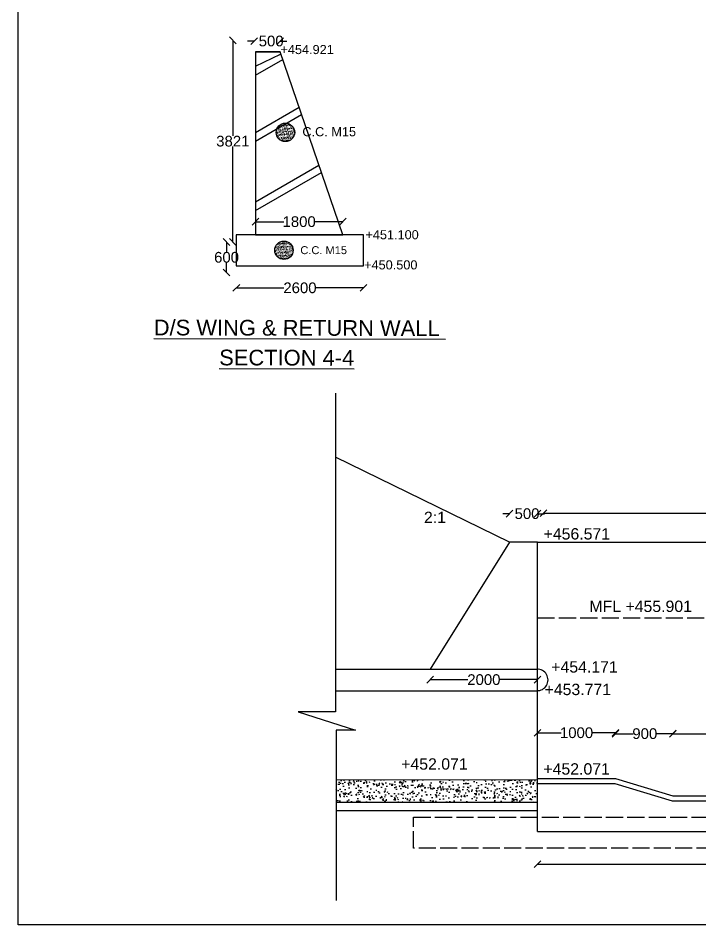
# Model space of a CAD drawing. Header units: millimetres. Extents: x 5124 to 6568637, y 2311 to 91879094.
# Drawn here: x 3681284 to 3690854, y 45937883 to 45950603 of the extents above; entities that cross this region are included whole.
import ezdxf

# ---------------------------------------------------------------- set-up
doc = ezdxf.new("R2010")
doc.units = ezdxf.units.MM
doc.header["$MEASUREMENT"] = 0
doc.linetypes.add('ACAD_ISO02W100', pattern=[15, 12, -3])
for name, color, linetype in [('DIMENSION', 7, 'Continuous'), ('DRAWING', 7, 'Continuous'), ('TEXT', 7, 'Continuous')]:
    doc.layers.add(name, color=color, linetype=linetype)
doc.styles.get("Standard").update_dxf_attribs({"font": 'arial.ttf', "height": 150})
doc.dimstyles.get("Standard").update_dxf_attribs({"dimtxt": 200, "dimasz": 110, "dimexe": 0.18, "dimexo": 0.0625, "dimgap": 0.09, "dimtad": 0, "dimtih": 1, "dimtoh": 1, "dimdec": 0, "dimzin": 0, "dimdsep": 46, "dimtxsty": 'Standard', "dimblk": 'OBLIQUE', "dimcen": 0.09, "dimse1": 1, "dimse2": 1, "dimadec": 0, "dimazin": 0, "dimtfac": 1, "dimtdec": 0, "dimtofl": 0, "dimtmove": 0, "dimatfit": 3, "dimfxl": 1, "dimtolj": 1, "dimtzin": 0, "dimarcsym": 0})

# ---------------------------------------------------------------- blocks, each defined once
blk = doc.blocks.new('_Oblique')
at = {"color": 0, "linetype": 'ByBlock', "lineweight": -2}
blk.add_line((-0.5, -0.5), (0.5, 0.5), dxfattribs=at)
blk = doc.blocks.new('*D97')
at = {"layer": 'Defpoints', "color": 0}
for p in [(3684617, 45947747), (3684617, 45947465), (3685841, 45947465)]:
    blk.add_point(p, dxfattribs=at)
at = {"layer": 'DIMENSION', "color": 0, "lineweight": -2}
for p, q in [((3684617, 45947747), (3685012, 45947747)), ((3685841, 45947747), (3685446, 45947747))]:
    blk.add_line(p, q, dxfattribs=at)
at = {"layer": 'DIMENSION', "color": 0, "lineweight": -2, "xscale": 95, "yscale": 95, "zscale": 95, "rotation": 180}
blk.add_blockref('_Oblique', (3684617, 45947747), dxfattribs=at)
at = {"layer": 'DIMENSION', "color": 0, "lineweight": -2, "xscale": 95, "yscale": 95, "zscale": 95}
blk.add_blockref('_Oblique', (3685841, 45947747), dxfattribs=at)
at = {"layer": 'DIMENSION', "color": 0, "insert": (3685229, 45947747), "char_height": 150, "attachment_point": 5}
blk.add_mtext('\\A1;1800', dxfattribs=at)
blk = doc.blocks.new('*D98')
at = {"layer": 'Defpoints', "color": 0}
for p in [(3684347, 45947462), (3684210, 45947033), (3684347, 45947033)]:
    blk.add_point(p, dxfattribs=at)
at = {"layer": 'DIMENSION', "color": 0, "lineweight": -2}
for p, q in [((3684210, 45947462), (3684210, 45947324)), ((3684210, 45947033), (3684210, 45947171))]:
    blk.add_line(p, q, dxfattribs=at)
at = {"layer": 'DIMENSION', "color": 0, "lineweight": -2, "xscale": 95, "yscale": 95, "zscale": 95}
for p, rotation in [((3684210, 45947462), 90), ((3684210, 45947033), 270)]:
    blk.add_blockref('_Oblique', p, dxfattribs=dict(at, rotation=rotation))
at = {"layer": 'DIMENSION', "color": 0, "insert": (3684210, 45947247), "char_height": 150, "attachment_point": 5}
blk.add_mtext('\\A1;600', dxfattribs=at)
blk = doc.blocks.new('*D99')
at = {"layer": 'Defpoints', "color": 0}
for p in [(3684347, 45947033), (3686133, 45947033), (3684347, 45946819)]:
    blk.add_point(p, dxfattribs=at)
at = {"layer": 'DIMENSION', "color": 0, "lineweight": -2}
for p, q in [((3684347, 45946819), (3685015, 45946819)), ((3686133, 45946819), (3685465, 45946819))]:
    blk.add_line(p, q, dxfattribs=at)
at = {"layer": 'DIMENSION', "color": 0, "lineweight": -2, "xscale": 95, "yscale": 95, "zscale": 95, "rotation": 180}
blk.add_blockref('_Oblique', (3684347, 45946819), dxfattribs=at)
at = {"layer": 'DIMENSION', "color": 0, "lineweight": -2, "xscale": 95, "yscale": 95, "zscale": 95}
blk.add_blockref('_Oblique', (3686133, 45946819), dxfattribs=at)
at = {"layer": 'DIMENSION', "color": 0, "insert": (3685240, 45946819), "char_height": 150, "attachment_point": 5}
blk.add_mtext('\\A1;2600', dxfattribs=at)
blk = doc.blocks.new('*D100')
at = {"layer": 'Defpoints', "color": 0}
for p in [(3684298, 45950291), (3684617, 45950291), (3684347, 45947462)]:
    blk.add_point(p, dxfattribs=at)
at = {"layer": 'DIMENSION', "color": 0, "lineweight": -2}
for p, q in [((3684298, 45950291), (3684298, 45948953)), ((3684298, 45947462), (3684298, 45948800))]:
    blk.add_line(p, q, dxfattribs=at)
at = {"layer": 'DIMENSION', "color": 0, "lineweight": -2, "xscale": 95, "yscale": 95, "zscale": 95}
for p, rotation in [((3684298, 45950291), 90), ((3684298, 45947462), 270)]:
    blk.add_blockref('_Oblique', p, dxfattribs=dict(at, rotation=rotation))
at = {"layer": 'DIMENSION', "color": 0, "insert": (3684298, 45948876), "char_height": 150, "attachment_point": 5}
blk.add_mtext('\\A1;3821', dxfattribs=at)
blk = doc.blocks.new('*D101')
at = {"layer": 'Defpoints', "color": 0}
for p in [(3684597, 45950291), (3684597, 45950281), (3684962, 45950291)]:
    blk.add_point(p, dxfattribs=at)
at = {"layer": 'DIMENSION', "color": 0, "lineweight": -2}
for p, q in [((3684597, 45950281), (3684502, 45950281)), ((3684962, 45950281), (3685057, 45950281))]:
    blk.add_line(p, q, dxfattribs=at)
at = {"layer": 'DIMENSION', "color": 0, "lineweight": -2, "xscale": 95, "yscale": 95, "zscale": 95}
blk.add_blockref('_Oblique', (3684597, 45950281), dxfattribs=at)
at = {"layer": 'DIMENSION', "color": 0, "lineweight": -2, "xscale": 95, "yscale": 95, "zscale": 95, "rotation": 180}
blk.add_blockref('_Oblique', (3684962, 45950281), dxfattribs=at)
at = {"layer": 'DIMENSION', "color": 0, "insert": (3684836, 45950281), "char_height": 150, "attachment_point": 5}
blk.add_mtext('\\A1;500', dxfattribs=at)
blk = doc.blocks.new('*D109')
at = {"layer": 'Defpoints', "color": 0}
for p in [(3688576, 45943651), (3688183, 45943254), (3688576, 45943254)]:
    blk.add_point(p, dxfattribs=at)
at = {"layer": 'DIMENSION', "color": 0, "lineweight": -2}
for p, q in [((3688183, 45943651), (3688088, 45943651)), ((3688576, 45943651), (3688671, 45943651))]:
    blk.add_line(p, q, dxfattribs=at)
at = {"layer": 'DIMENSION', "color": 0, "lineweight": -2, "xscale": 95, "yscale": 95, "zscale": 95}
blk.add_blockref('_Oblique', (3688183, 45943651), dxfattribs=at)
at = {"layer": 'DIMENSION', "color": 0, "lineweight": -2, "xscale": 95, "yscale": 95, "zscale": 95, "rotation": 180}
blk.add_blockref('_Oblique', (3688576, 45943651), dxfattribs=at)
at = {"layer": 'DIMENSION', "color": 0, "insert": (3688428, 45943651), "char_height": 150, "attachment_point": 5}
blk.add_mtext('\\A1;500', dxfattribs=at)
blk = doc.blocks.new('*D110')
at = {"layer": 'Defpoints', "color": 0}
for p in [(3696753, 45943659), (3688660, 45943289), (3696753, 45943289)]:
    blk.add_point(p, dxfattribs=at)
at = {"layer": 'DIMENSION', "color": 0, "lineweight": -2}
for p, q in [((3688660, 45943659), (3692432, 45943659)), ((3696753, 45943659), (3692982, 45943659))]:
    blk.add_line(p, q, dxfattribs=at)
at = {"layer": 'DIMENSION', "color": 0, "lineweight": -2, "xscale": 95, "yscale": 95, "zscale": 95, "rotation": 180}
blk.add_blockref('_Oblique', (3688660, 45943659), dxfattribs=at)
at = {"layer": 'DIMENSION', "color": 0, "lineweight": -2, "xscale": 95, "yscale": 95, "zscale": 95}
blk.add_blockref('_Oblique', (3696753, 45943659), dxfattribs=at)
at = {"layer": 'DIMENSION', "color": 0, "insert": (3692707, 45943659), "char_height": 150, "attachment_point": 5}
blk.add_mtext('\\A1;11000', dxfattribs=at)
blk = doc.blocks.new('*D111')
at = {"layer": 'Defpoints', "color": 0}
for p in [(3687068, 45941469), (3688576, 45941469), (3688576, 45941323)]:
    blk.add_point(p, dxfattribs=at)
at = {"layer": 'DIMENSION', "color": 0, "lineweight": -2}
for p, q in [((3687068, 45941323), (3687597, 45941323)), ((3688576, 45941323), (3688047, 45941323))]:
    blk.add_line(p, q, dxfattribs=at)
at = {"layer": 'DIMENSION', "color": 0, "lineweight": -2, "xscale": 95, "yscale": 95, "zscale": 95, "rotation": 180}
blk.add_blockref('_Oblique', (3687068, 45941323), dxfattribs=at)
at = {"layer": 'DIMENSION', "color": 0, "lineweight": -2, "xscale": 95, "yscale": 95, "zscale": 95}
blk.add_blockref('_Oblique', (3688576, 45941323), dxfattribs=at)
at = {"layer": 'DIMENSION', "color": 0, "insert": (3687822, 45941323), "char_height": 150, "attachment_point": 5}
blk.add_mtext('\\A1;2000', dxfattribs=at)
blk = doc.blocks.new('*D112')
at = {"layer": 'Defpoints', "color": 0}
for p in [(3688576, 45940578), (3688576, 45939936), (3689669, 45939936)]:
    blk.add_point(p, dxfattribs=at)
at = {"layer": 'DIMENSION', "color": 0, "lineweight": -2}
for p, q in [((3688576, 45940578), (3688906, 45940578)), ((3689669, 45940578), (3689339, 45940578))]:
    blk.add_line(p, q, dxfattribs=at)
at = {"layer": 'DIMENSION', "color": 0, "lineweight": -2, "xscale": 95, "yscale": 95, "zscale": 95, "rotation": 180}
blk.add_blockref('_Oblique', (3688576, 45940578), dxfattribs=at)
at = {"layer": 'DIMENSION', "color": 0, "lineweight": -2, "xscale": 95, "yscale": 95, "zscale": 95}
blk.add_blockref('_Oblique', (3689669, 45940578), dxfattribs=at)
at = {"layer": 'DIMENSION', "color": 0, "insert": (3689123, 45940578), "char_height": 150, "attachment_point": 5}
blk.add_mtext('\\A1;1000', dxfattribs=at)
blk = doc.blocks.new('*D113')
at = {"layer": 'Defpoints', "color": 0}
for p in [(3690476, 45940565), (3689669, 45939936), (3690476, 45939694)]:
    blk.add_point(p, dxfattribs=at)
at = {"layer": 'DIMENSION', "color": 0, "lineweight": -2}
for p, q in [((3689669, 45940565), (3689916, 45940565)), ((3690476, 45940565), (3690247, 45940565))]:
    blk.add_line(p, q, dxfattribs=at)
at = {"layer": 'DIMENSION', "color": 0, "lineweight": -2, "xscale": 95, "yscale": 95, "zscale": 95, "rotation": 180}
blk.add_blockref('_Oblique', (3689669, 45940565), dxfattribs=at)
at = {"layer": 'DIMENSION', "color": 0, "lineweight": -2, "xscale": 95, "yscale": 95, "zscale": 95}
blk.add_blockref('_Oblique', (3690476, 45940565), dxfattribs=at)
at = {"layer": 'DIMENSION', "color": 0, "insert": (3690081, 45940565), "char_height": 150, "attachment_point": 5}
blk.add_mtext('\\A1;900', dxfattribs=at)
blk = doc.blocks.new('*D114')
at = {"layer": 'Defpoints', "color": 0}
for p in [(3694719, 45940564), (3690476, 45939694), (3694719, 45939694)]:
    blk.add_point(p, dxfattribs=at)
at = {"layer": 'DIMENSION', "color": 0, "lineweight": -2}
for p, q in [((3690476, 45940564), (3692373, 45940564)), ((3694719, 45940564), (3692822, 45940564))]:
    blk.add_line(p, q, dxfattribs=at)
at = {"layer": 'DIMENSION', "color": 0, "lineweight": -2, "xscale": 95, "yscale": 95, "zscale": 95, "rotation": 180}
blk.add_blockref('_Oblique', (3690476, 45940564), dxfattribs=at)
at = {"layer": 'DIMENSION', "color": 0, "lineweight": -2, "xscale": 95, "yscale": 95, "zscale": 95}
blk.add_blockref('_Oblique', (3694719, 45940564), dxfattribs=at)
at = {"layer": 'DIMENSION', "color": 0, "insert": (3692597, 45940564), "char_height": 150, "attachment_point": 5}
blk.add_mtext('\\A1;6000', dxfattribs=at)
blk = doc.blocks.new('*D119')
at = {"layer": 'Defpoints', "color": 0}
for p in [(3688576, 45939195), (3696739, 45938959), (3696739, 45938736)]:
    blk.add_point(p, dxfattribs=at)
at = {"layer": 'DIMENSION', "color": 0, "lineweight": -2}
for p, q in [((3688576, 45938736), (3692382, 45938736)), ((3696739, 45938736), (3692932, 45938736))]:
    blk.add_line(p, q, dxfattribs=at)
at = {"layer": 'DIMENSION', "color": 0, "lineweight": -2, "xscale": 95, "yscale": 95, "zscale": 95, "rotation": 180}
blk.add_blockref('_Oblique', (3688576, 45938736), dxfattribs=at)
at = {"layer": 'DIMENSION', "color": 0, "lineweight": -2, "xscale": 95, "yscale": 95, "zscale": 95}
blk.add_blockref('_Oblique', (3696739, 45938736), dxfattribs=at)
at = {"layer": 'DIMENSION', "color": 0, "insert": (3692657, 45938736), "char_height": 150, "attachment_point": 5}
blk.add_mtext('\\A1;10900', dxfattribs=at)

msp = doc.modelspace()

# ---------------------------------------------------------------- hatches: boundary and pattern name
at = {"layer": 'DRAWING'}
h = msp.add_hatch(dxfattribs=at)
h.set_pattern_fill('AR-CONC,_O', color=256, scale=5.553752)
h.set_pattern_definition([(130, (5592619.984, 20423561.663), (-39.834849837, -3.485097785), [4.1653138, -45.818451815]), (185, (5592619.984, 20423561.663), (7.7059046, 41.77488368), [3.33225104, -36.65476145]), (79.5486, (5592616.664, 20423561.373), (-32.128974825, 38.28976053), [3.53997191, -38.93969221]), (133.8158, (5592619.984, 20423572.77), (-59.27191826, -9.19251513), [6.2479707, -68.72767772]), (83.3644, (5592615.044, 20423572.005), (-51.90884623, 54.10008816), [5.30995803, -58.40952899]), (188.8158, (5592619.984, 20423572.77), (-51.908804, 54.1001287), [4.99837656, -54.98214218]), (159, (5592614.43, 20423569.994), (-33.150735764, -22.360453626), [4.1653138, -45.818451815]), (214, (5592614.43, 20423569.994), (-13.51312947, 40.27303321), [3.33225104, -36.65476145]), (108.5486, (5592611.667, 20423568.13), (-46.663878814, 17.91254306), [3.53997191, -38.93969221]), (142.5, (5592619.984, 20423561.663), (-0.675328176, 18.488098183), [0, -36.210461313, 0, -37.210136625, 0, -36.793605245]), (172.5, (5592619.984, 20423561.663), (-14.610229, 21.904647292), [0, -21.215331628, 0, -35.377398553, 0, -14.023223131]), (212.5, (5592632.369, 20423561.663), (-29.647172811, -1.25264158), [0, -13.884379338, 0, -43.319263534, 0, -57.481330458]), (222.5, (5592637.922, 20423561.663), (-32.388712, 5.559582193), [0, -18.04969314, 0, -28.768433988, 0, -40.820075253])])
h.paths.add_polyline_path([(3684907.6, 45949000.5, 1), (3685166.4, 45949000.5, 1)])
h = msp.add_hatch(dxfattribs=at)
h.set_pattern_fill('AR-CONC,_O', color=256, scale=5.553752)
h.set_pattern_definition([(130, (5592597.68, 20421908.12), (-39.834849837, -3.485097785), [4.1653138, -45.818451815]), (185, (5592597.68, 20421908.12), (7.7059046, 41.77488368), [3.33225104, -36.65476145]), (79.5486, (5592594.36, 20421907.83), (-32.128974825, 38.28976053), [3.53997191, -38.93969221]), (133.8158, (5592597.68, 20421919.227), (-59.27191826, -9.19251513), [6.2479707, -68.72767772]), (83.3644, (5592592.74, 20421918.46), (-51.90884623, 54.10008816), [5.30995803, -58.40952899]), (188.8158, (5592597.68, 20421919.227), (-51.908804, 54.1001287), [4.99837656, -54.98214218]), (159, (5592592.127, 20421916.45), (-33.150735764, -22.360453626), [4.1653138, -45.818451815]), (214, (5592592.127, 20421916.45), (-13.51312947, 40.27303321), [3.33225104, -36.65476145]), (108.5486, (5592589.365, 20421914.586), (-46.663878814, 17.91254306), [3.53997191, -38.93969221]), (142.5, (5592597.681, 20421908.119), (-0.675328176, 18.488098183), [0, -36.210461313, 0, -37.210136625, 0, -36.793605245]), (172.5, (5592597.68, 20421908.12), (-14.610229, 21.904647292), [0, -21.215331628, 0, -35.377398553, 0, -14.023223131]), (212.5, (5592610.066, 20421908.119), (-29.647172811, -1.25264158), [0, -13.884379338, 0, -43.319263534, 0, -57.481330458]), (222.5, (5592615.62, 20421908.12), (-32.388712, 5.559582193), [0, -18.04969314, 0, -28.768433988, 0, -40.820075253])])
h.paths.add_polyline_path([(3684885.3, 45947346.9, 1), (3685144.1, 45947346.9, 1)])
h = msp.add_hatch(dxfattribs=at)
h.set_pattern_fill('AR-CONC', color=256, scale=25, style=0)
h.set_pattern_definition([(50, (0, 0), (179.31504565, -15.68803375), [18.75, -206.25]), (355, (0, 0), (-34.6878334, 188.0480334), [15, -165]), (100.4514, (14.94, -1.3), (144.6273454, 172.3598855), [15.9350475, -175.285528]), (46.1842, (0, 50), (266.8102622, -41.3797536), [28.125, -309.375]), (96.6356, (22.23, 46.55), (233.6656764, 243.5294677), [23.902572, -262.92825]), (351.1842, (0, 50), (233.6654863, 243.5296502), [22.5, -247.5]), (21, (25, 37.5), (149.22676303, -100.65472267), [18.75, -206.25]), (326, (25, 37.5), (60.828833, 181.28751126), [15, -165]), (71.4514, (37.44, 29.11), (210.05565715, 80.6326242), [15.9350475, -175.285528]), (37.5, (0, 0), (3.03996383, 83.22346346), [0, -163, 0, -167.5, 0, -165.625]), (7.5, (0, 0), (65.76738436, 98.60292797), [0, -95.5, 0, -159.25, 0, -63.125]), (327.5, (-55.75, 0), (133.45560904, -5.63871793), [0, -62.5, 0, -195, 0, -258.75]), (317.5, (-80.75, 0), (145.79654234, 25.02624558), [0, -81.25, 0, -129.5, 0, -183.75])])
h.paths.add_polyline_path([(3688575.7, 45939919.5), (3685749.7, 45939919.5), (3685749.7, 45939603.3), (3688575.7, 45939603.3)])

# ---------------------------------------------------------------- linework, layer by layer
for points in [[(3681283.9, 45960257.4), (3716200.2, 45960257.4), (3716200.2, 45937883.4), (3681283.9, 45937883.4)], [(3684616.9, 45947562), (3685840.8, 45947562), (3684962.3, 45950131.7), (3684616.9, 45950131.7)], [(3686132.7, 45947562), (3684346.7, 45947562), (3684346.7, 45947130), (3686132.7, 45947130)]]:
    msp.add_lwpolyline(points, close=True, dxfattribs=at)
for points in [[(3684616.9, 45950131.7), (3684962.3, 45950131.7)], [(3684616.9, 45949928.6), (3684966.4, 45950098.4)], [(3684616.9, 45949802.2), (3684999.2, 45950023.7)], [(3684616.9, 45948999.6), (3685228.2, 45949353.8)], [(3684616.9, 45948878.2), (3685262.8, 45949252.5)], [(3684616.9, 45948024.4), (3685506.5, 45948539.9)], [(3684616.9, 45947903), (3685541.1, 45948438.6)], [(3685740.1, 45945342.4), (3685740.1, 45940873), (3685217.2, 45940873), (3686018.4, 45940614.6), (3685749.7, 45940614.6), (3685749.7, 45938227.4)], [(3688183.4, 45943253.6), (3685740.1, 45944443.7)], [(3688575.7, 45939195.4), (3688575.7, 45943253.6), (3688183.4, 45943253.6), (3687068.1, 45941469.2)], [(3688575.7, 45943253.6), (3696753.4, 45943253.6), (3696753.4, 45939706.2), (3697047.8, 45939706.2), (3697047.8, 45938968.1)], [(3685740.1, 45941469.2), (3688565.7, 45941469.2)], [(3685740.1, 45941168.6), (3688565.7, 45941168.6)], [(3688575.7, 45939935.9), (3689669.4, 45939935.9), (3690475.6, 45939694.1), (3694719.2, 45939694.1), (3695585.9, 45941003.7), (3696753.4, 45941003.7)], [(3688575.7, 45939865.1), (3689659, 45939865.1), (3690465.2, 45939623.3), (3694757.3, 45939623.3), (3695624, 45940932.9), (3696753.4, 45940932.9)], [(3685749.7, 45939603.3), (3688575.3, 45939603.3)], [(3685749.7, 45939489.8), (3688575.3, 45939489.8)], [(3688575.7, 45939195.4), (3694901.4, 45939195.4), (3694901.4, 45939351.4), (3696631, 45939351.4), (3696738.6, 45938958.7), (3697047.8, 45938958.7)]]:
    msp.add_lwpolyline(points, dxfattribs=at)
at = {"layer": 'DRAWING', "linetype": 'ACAD_ISO02W100', "ltscale": 20}
msp.add_lwpolyline([(3688575.7, 45942190.2), (3694856.9, 45942190.2)], dxfattribs=at)
at = {"layer": 'DRAWING', "const_width": 15}
msp.add_lwpolyline([(3685749.7, 45939919.5), (3688575.3, 45939919.5)], dxfattribs=at)
at = {"layer": 'DRAWING', "linetype": 'ACAD_ISO02W100', "ltscale": 20}
msp.add_lwpolyline([(3686835.7, 45939392.5), (3697047.8, 45939392.5), (3697047.8, 45938958.7), (3686835.7, 45938958.7)], close=True, dxfattribs=at)
at = {"layer": 'DRAWING'}
for centre in [(3685037, 45949000.5), (3685014.7, 45947346.9)]:
    msp.add_circle(centre, 129.4, dxfattribs=at)
msp.add_arc((3688572.3, 45941318.9), 150.5, 267.47567, 92.52433, dxfattribs=at)

# ---------------------------------------------------------------- texts
at = {"layer": 'TEXT'}
for s, height, p in [('+454.921', 127.68, (3684966.4, 45950098.4)), (' C.C. M15  ', 127.675, (3685224.9, 45948945.8)), ('+451.100', 127.68, (3686159, 45947500.7)), (' C.C. M15  ', 111.075, (3685202.6, 45947292.3)), ('+450.500', 127.68, (3686140.7, 45947077.8)), ('2:1', 159.16, (3686981.1, 45943519.8)), ('+456.571', 159.16, (3688660.4, 45943288.7)), ('MFL +455.901', 159.161, (3689303.2, 45942272.5)), ('+454.171', 159.16, (3688768.1, 45941422.5)), ('+453.771', 159.16, (3688674.4, 45941106.3)), (' +452.071', 159.16, (3686599.7, 45940060.7)), (' +452.071', 159.16, (3688595.6, 45939991.2))]:
    msp.add_text(s, height=height, dxfattribs=at).set_placement(p)
for s, p in [('%%UD/S WING & RETURN WALL ', (3683188.1, 45946153.1)), ('%%USECTION 4-4', (3684106.4, 45945732.3))]:
    msp.add_text(s, height=220, rotation=359.8588, dxfattribs=at).set_placement(p)

# ---------------------------------------------------------------- dimensions: what is measured, and where the dimension line sits
at = {"layer": 'DIMENSION'}
for base, p1, p2, text, picture, middle in [((3684597.1, 45950280.6), (3684962.3, 45950291), (3684597.1, 45950291), '500', '*D101', (3684835.6, 45950280.6)), ((3684616.9, 45947747.2), (3685840.8, 45947464.9), (3684616.9, 45947464.9), '1800', '*D97', (3685228.9, 45947747.2))]:
    dim = msp.add_linear_dim(base=base, p1=p1, p2=p2, angle=180, text=text, dimstyle='Standard', override={"dimasz": 95, "dimfxl": 2000, "dimarcsym": 1}, dxfattribs=at)
    dim.commit()
    dim.dimension.update_dxf_attribs({"geometry": picture, "text_midpoint": middle, "dimtype": 160})
for base, p1, p2, angle, text, picture, middle in [((3684297.6, 45950291), (3684346.7, 45947461.8), (3684616.9, 45950291), 90, '3821', '*D100', (3684297.6, 45948876.4)), ((3684209.7, 45947032.9), (3684346.7, 45947461.8), (3684346.7, 45947032.9), 90, '600', '*D98', (3684209.7, 45947247.4)), ((3684346.7, 45946819.5), (3686132.7, 45947032.9), (3684346.7, 45947032.9), 180, '2600', '*D99', (3685239.7, 45946819.5))]:
    dim = msp.add_linear_dim(base=base, p1=p1, p2=p2, angle=angle, text=text, dimstyle='Standard', override={"dimasz": 95, "dimfxl": 2000, "dimarcsym": 1}, dxfattribs=at)
    dim.commit()
    dim.dimension.update_dxf_attribs({"geometry": picture, "text_midpoint": middle})
for base, p1, p2, text, picture, middle in [((3688575.7, 45943651.1), (3688183.4, 45943253.6), (3688575.7, 45943253.6), '500', '*D109', (3688427.5, 45943651.1)), ((3690475.6, 45940565.4), (3689669.4, 45939935.9), (3690475.6, 45939694.1), '900', '*D113', (3690081.1, 45940565.4))]:
    dim = msp.add_linear_dim(base=base, p1=p1, p2=p2, text=text, dimstyle='Standard', override={"dimasz": 95, "dimfxl": 2000, "dimarcsym": 1}, dxfattribs=at)
    dim.commit()
    dim.dimension.update_dxf_attribs({"geometry": picture, "text_midpoint": middle, "dimtype": 160})
for base, p1, p2, text, picture, middle in [((3696753.4, 45943659.2), (3688660.4, 45943288.7), (3696753.4, 45943288.7), '11000', '*D110', (3692706.9, 45943659.2)), ((3688575.7, 45941323), (3687068.1, 45941469.2), (3688575.7, 45941469.2), '2000', '*D111', (3687821.9, 45941323)), ((3688575.7, 45940577.7), (3689669.4, 45939935.9), (3688575.7, 45939935.9), '1000', '*D112', (3689122.5, 45940577.7)), ((3694719.2, 45940563.5), (3690475.6, 45939694.1), (3694719.2, 45939694.1), '6000', '*D114', (3692597.4, 45940563.5)), ((3696738.6, 45938735.5), (3688575.7, 45939195.4), (3696738.6, 45938958.7), '10900', '*D119', (3692657.1, 45938735.5))]:
    dim = msp.add_linear_dim(base=base, p1=p1, p2=p2, text=text, dimstyle='Standard', override={"dimasz": 95, "dimfxl": 2000, "dimarcsym": 1}, dxfattribs=at)
    dim.commit()
    dim.dimension.update_dxf_attribs({"geometry": picture, "text_midpoint": middle})

doc.saveas('drawing.dxf')
